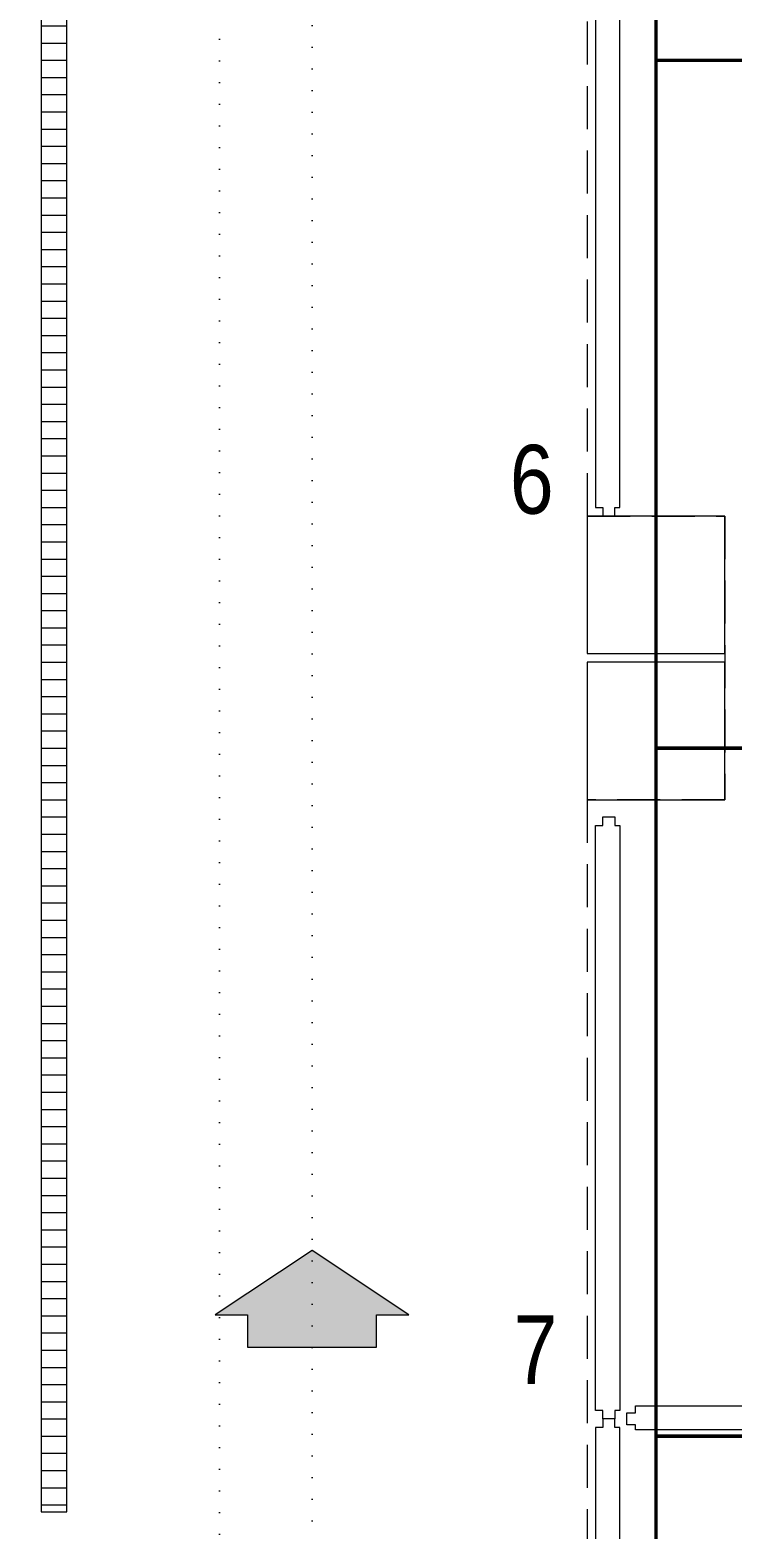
# Model space of a CAD drawing. Header units: metres. Extents: x -13933 to 152404, y -7861 to 21912.
# Drawn here: x 1236 to 1644, y 5176 to 6048 of the extents above; entities that cross this region are included whole.
import ezdxf
from ezdxf.enums import TextEntityAlignment as Align

# ---------------------------------------------------------------- set-up
doc = ezdxf.new("R2010")
doc.units = ezdxf.units.M
doc.header["$LTSCALE"] = 100
doc.header["$MEASUREMENT"] = 0
doc.linetypes.add('DOT2', pattern=[0.125, 0, -0.125])
doc.linetypes.add('HIDDEN', pattern=[0.375, 0.25, -0.125])
doc.layers.get('0').update_dxf_attribs({"color": 9, "lineweight": 9})
for name, color, linetype, lineweight in [('01', 9, 'Continuous', 9), ('06D', 9, 'Continuous', 9), ('20', 9, 'DOT2', 9), ('21', 9, 'Continuous', 9)]:
    doc.layers.add(name, color=color, linetype=linetype, lineweight=lineweight)
doc.styles.add('MuuM_TEXT-STANDART', font='ARIALN.TTF')

# ---------------------------------------------------------------- blocks, each defined once
blk = doc.blocks.new('p-kolon_80x80')
blk.add_lwpolyline([(-40, -40), (40, -40), (40, 40), (-40, 40)], close=True)
blk = doc.blocks.new('2.bod.sitatik')
at = {"layer": '01'}
for p in [(1600, -2905), (1600, -2990)]:
    blk.add_blockref('p-kolon_80x80', p, dxfattribs=at)
blk = doc.blocks.new('p-işyeri')
at = {"color": 0, "const_width": 2}
blk.add_lwpolyline([(200, 0), (200, 700), (-200, 700), (-200, 0)], close=True, dxfattribs=at)
blk = doc.blocks.new('p-ızgara')
at = {"layer": '06D'}
h = blk.add_hatch(dxfattribs=at)
h.set_pattern_fill('_USER', color=252, scale=10, angle=180, style=0, pattern_type=0)
h.set_pattern_definition([(180, (-36.287, -8630), (-1e-15, -10), [])])
h.paths.add_polyline_path([(1242.5, -1941.62), (1242.5, -3444.03), (1257.5, -3444.03), (1257.5, -1941.62)])
blk.add_lwpolyline([(1242.5, -1941.62), (1242.5, -3444.03), (1257.5, -3444.03), (1257.5, -1941.62)], close=True, dxfattribs=at)
blk = doc.blocks.new('0_arrow1')
blk.add_hatch(color=254).paths.add_polyline_path([(0, 0), (-22.5, -15), (-15, -15), (-15, -22.5), (15, -22.5), (15, -15), (22.5, -15)])
at = {"linetype": 'ByBlock', "lineweight": -2}
blk.add_lwpolyline([(15, -22.5), (-15, -22.5), (-15, -15), (-22.5, -15), (0, 0), (22.5, -15), (15, -15)], close=True, dxfattribs=at)
blk.add_point((0, 0))
blk = doc.blocks.new('2.bod.Mimari')
at = {"layer": '06D', "linetype": 'DOT2'}
for points in [[(2897.84, -1210.88), (3060.69, -1373.73), (3060.69, -1715.29, -0.414214), (2966.19, -1809.79), (1311.79, -1809.79, 0.414214), (1226.29, -1895.29), (1226.29, -3734.29), (1346.29, -3734.29), (1346.29, -2024.29, -0.414214), (1440.79, -1929.79), (3095.19, -1929.79, 0.414214), (3180.69, -1844.29), (3180.69, -1332.19), (2978.61, -1130.11)], [(1400, -4180), (1400, -4180, 0.375038), (1400, -4180), (1400, -2250, -0.414214), (1700, -1950), (2900, -1950, -0.414214), (3200, -2250), (3200, -4330, -0.414214), (3200, -4330), (3200, -4330)]]:
    blk.add_lwpolyline(points, format="xyb", dxfattribs=at)
at = {"layer": '06D'}
for points in [[(1569.01, -2552.5), (1569.01, -2557.5), (1564.87, -2557.5), (1564.87, -2860), (1569.01, -2860), (1569.01, -2865), (1576.01, -2865), (1576.01, -2860), (1578.87, -2860), (1578.87, -2557.5), (1576.01, -2557.5), (1576.01, -2552.5)], [(1569.01, -3390), (1569.01, -3385), (1564.87, -3385), (1564.87, -3045), (1569.01, -3045), (1569.01, -3040), (1576.01, -3040), (1576.01, -3045), (1578.87, -3045), (1578.87, -3385), (1576.01, -3385), (1576.01, -3390)], [(1569.01, -3390), (1569.01, -3395), (1564.87, -3395), (1564.87, -3745), (1569.01, -3745), (1569.01, -3750), (1576.01, -3750), (1576.01, -3745), (1578.87, -3745), (1578.87, -3395), (1576.01, -3395), (1576.01, -3390)], [(1583.11, -3386.5), (1588.11, -3386.5), (1588.11, -3382.36), (1939.53, -3382.36), (1939.53, -3386.5), (1944.53, -3386.5), (1944.53, -3393.5), (1939.53, -3393.5), (1939.53, -3396.36), (1588.11, -3396.36), (1588.11, -3393.5), (1583.11, -3393.5)]]:
    blk.add_lwpolyline(points, close=True, dxfattribs=at)
at = {"layer": '20', "color": 251, "linetype": 'HIDDEN'}
blk.add_lwpolyline([(3040, -3750), (3039.93, -3030), (2960, -3030), (2960, -2865), (3039.92, -2865), (3040, -2240), (2960, -2240), (2960, -2160), (2340, -2160), (2340, -2240), (2260, -2240), (2260, -2160), (1640, -2160.01), (1640, -2240), (1560, -2240), (1560, -2865), (1640, -2865), (1640, -3030), (1560, -3030), (1560, -3750)], dxfattribs=at)
at = {"layer": '06D'}
blk.add_blockref('p-ızgara', (0, 0), dxfattribs=at)
at = {"layer": '06D', "color": 89, "linetype": 'HIDDEN', "true_color": 0x2e4d23, "rotation": 90}
for p in [(2300, -2400), (2300, -2800), (2300, -3200), (2300, -3600)]:
    blk.add_blockref('p-işyeri', p, dxfattribs=at)
at = {"layer": '06D', "xscale": -2.5, "yscale": 2.5, "zscale": 2.5}
blk.add_blockref('0_arrow1', (1400, -3292.04), dxfattribs=at)
at = {"layer": '21', "style": 'MuuM_TEXT-STANDART'}
for s, p in [('6', (1540.49, -2875.65)), ('7', (1542.66, -3381.7))]:
    blk.add_text(s, height=40, dxfattribs=at).set_placement(p, align=Align.BOTTOM_RIGHT)

msp = doc.modelspace()

# ---------------------------------------------------------------- block references
for name in ['2.bod.sitatik', '2.bod.Mimari']:
    msp.add_blockref(name, (0, 8630))

doc.saveas('drawing.dxf')
